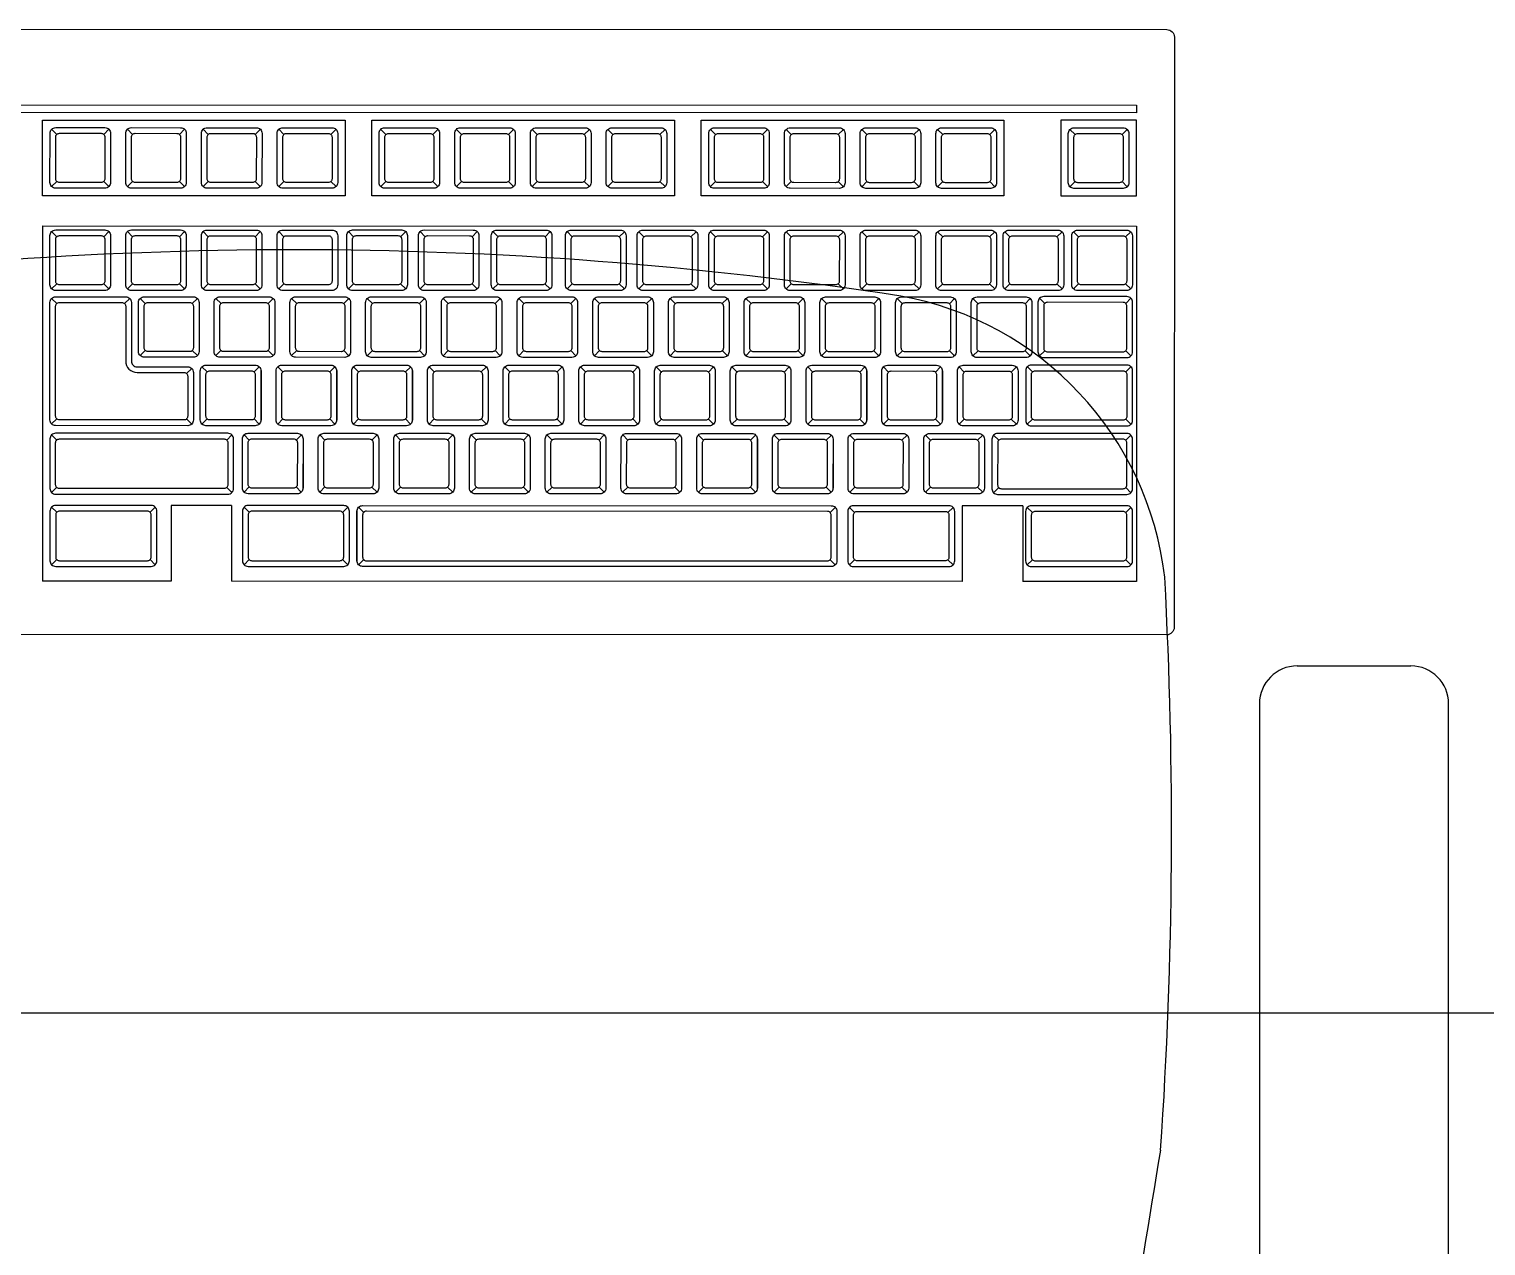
# Model space of a CAD drawing. Header units: inches. Extents: x -55 to 844, y -103 to 167.
# Drawn here: x 795.2331 to 795.618, y 47.3773 to 47.699 of the extents above; entities that cross this region are included whole.
import ezdxf

# ---------------------------------------------------------------- set-up
doc = ezdxf.new("R2010")
doc.units = ezdxf.units.IN
doc.header["$MEASUREMENT"] = 0

# ---------------------------------------------------------------- blocks, each defined once
blk = doc.blocks.new('kjhg')
for p, q in [((795.56013, 47.22192), (795.59013, 47.22192)), ((795.55013, 47.21192), (795.55013, 46.87192)), ((795.60013, 46.87192), (795.60013, 47.21192))]:
    blk.add_line(p, q)
for centre, radius, start, end in [((795.29513, 46.27652), 1.0554, 81.26231, 98.73769), ((795.44023, 47.23558), 0.08546, 6.5862, 79.7381), ((794.28907, 47.17846), 1.23787, 356.08496, 3.09922), ((795.56013, 47.21192), 0.01, 90, 180), ((795.59013, 47.21192), 0.01, 0, 90), ((789.43288, 48.07757), 6.17009, 349.799169, 350.826797)]:
    blk.add_arc(centre, radius, start, end)
blk = doc.blocks.new('kjhgfs')
for p, q in [((795.23246, 47.67113), (795.2311, 47.67248)), ((795.24487, 47.67113), (795.24623, 47.67248)), ((795.25246, 47.67112), (795.2511, 47.67248)), ((795.26487, 47.67112), (795.26623, 47.67247)), ((795.27246, 47.67112), (795.2711, 47.67247)), ((795.28487, 47.67112), (795.28623, 47.67247)), ((795.29246, 47.67111), (795.2911, 47.67247)), ((795.30487, 47.67111), (795.30623, 47.67247)), ((795.31937, 47.67111), (795.31802, 47.67246)), ((795.33179, 47.67111), (795.33314, 47.67246)), ((795.33937, 47.6711), (795.33802, 47.67246)), ((795.35179, 47.6711), (795.35314, 47.67245)), ((795.35937, 47.6711), (795.35802, 47.67245)), ((795.37179, 47.6711), (795.37314, 47.67245)), ((795.37937, 47.67109), (795.37802, 47.67245)), ((795.39179, 47.67109), (795.39314, 47.67244)), ((795.40648, 47.67109), (795.40512, 47.67244)), ((795.41889, 47.67109), (795.42024, 47.67244)), ((795.42648, 47.67108), (795.42512, 47.67244)), ((795.43889, 47.67108), (795.44024, 47.67243)), ((795.44648, 47.67108), (795.44512, 47.67243)), ((795.45889, 47.67108), (795.46024, 47.67243)), ((795.46648, 47.67107), (795.46512, 47.67243)), ((795.47889, 47.67107), (795.48024, 47.67242)), ((795.50146, 47.67107), (795.5001, 47.67242)), ((795.51387, 47.67106), (795.51522, 47.67242)), ((795.23246, 47.65871), (795.2311, 47.65736)), ((795.24487, 47.65871), (795.24622, 47.65736)), ((795.25246, 47.65871), (795.2511, 47.65736)), ((795.26487, 47.65871), (795.26622, 47.65735)), ((795.27246, 47.65871), (795.2711, 47.65735)), ((795.28487, 47.6587), (795.28622, 47.65735)), ((795.29246, 47.6587), (795.2911, 47.65735)), ((795.30487, 47.6587), (795.30622, 47.65734)), ((795.31937, 47.65869), (795.31802, 47.65734)), ((795.33178, 47.65869), (795.33314, 47.65734)), ((795.33937, 47.65869), (795.33802, 47.65734)), ((795.35178, 47.65869), (795.35314, 47.65733)), ((795.35937, 47.65868), (795.35802, 47.65733)), ((795.37178, 47.65868), (795.37314, 47.65733)), ((795.37937, 47.65868), (795.37802, 47.65733)), ((795.39178, 47.65868), (795.39314, 47.65732)), ((795.40647, 47.65867), (795.40512, 47.65732)), ((795.41889, 47.65867), (795.42024, 47.65732)), ((795.42647, 47.65867), (795.42512, 47.65732)), ((795.43889, 47.65867), (795.44024, 47.65731)), ((795.44647, 47.65866), (795.44512, 47.65731)), ((795.45889, 47.65866), (795.46024, 47.65731)), ((795.46647, 47.65866), (795.46512, 47.65731)), ((795.47889, 47.65866), (795.48024, 47.6573)), ((795.50145, 47.65865), (795.5001, 47.6573)), ((795.51387, 47.65865), (795.51522, 47.65729)), ((795.22866, 47.64692), (795.22864, 47.55304)), ((795.22866, 47.64692), (795.51766, 47.64685)), ((795.23245, 47.64408), (795.2311, 47.64543)), ((795.24487, 47.64408), (795.24622, 47.64543)), ((795.25245, 47.64408), (795.2511, 47.64543)), ((795.26487, 47.64407), (795.26622, 47.64543)), ((795.27245, 47.64407), (795.2711, 47.64542)), ((795.28487, 47.64407), (795.28622, 47.64542)), ((795.29245, 47.64407), (795.2911, 47.64542)), ((795.31086, 47.64408), (795.30951, 47.64543)), ((795.32327, 47.64407), (795.32463, 47.64543)), ((795.32977, 47.64407), (795.32842, 47.64543)), ((795.34218, 47.64407), (795.34354, 47.64542)), ((795.34901, 47.64407), (795.34766, 47.64542)), ((795.36143, 47.64406), (795.36278, 47.64542)), ((795.36863, 47.64406), (795.36728, 47.64542)), ((795.38105, 47.64406), (795.3824, 47.64541)), ((795.38757, 47.64406), (795.38622, 47.64541)), ((795.39998, 47.64406), (795.40134, 47.64541)), ((795.40647, 47.64405), (795.40512, 47.64541)), ((795.41888, 47.64405), (795.42024, 47.6454)), ((795.42647, 47.64405), (795.42512, 47.6454)), ((795.43888, 47.64405), (795.44024, 47.6454)), ((795.44647, 47.64405), (795.44512, 47.6454)), ((795.45888, 47.64404), (795.46024, 47.6454)), ((795.46647, 47.64404), (795.46512, 47.64539)), ((795.47888, 47.64404), (795.48024, 47.64539)), ((795.48425, 47.64404), (795.48289, 47.64539)), ((795.49666, 47.64403), (795.49801, 47.64539)), ((795.50238, 47.64405), (795.50103, 47.6454)), ((795.5148, 47.64404), (795.51615, 47.6454)), ((795.51766, 47.64685), (795.51764, 47.55298)), ((795.23245, 47.63167), (795.2311, 47.63031)), ((795.24486, 47.63166), (795.24622, 47.63031)), ((795.25245, 47.63166), (795.2511, 47.63031)), ((795.26486, 47.63166), (795.26622, 47.6303)), ((795.27245, 47.63166), (795.2711, 47.6303)), ((795.28486, 47.63165), (795.28622, 47.6303)), ((795.29245, 47.63165), (795.2911, 47.6303)), ((795.31086, 47.63166), (795.3095, 47.63031)), ((795.32327, 47.63166), (795.32462, 47.63031)), ((795.32977, 47.63166), (795.32841, 47.6303)), ((795.34218, 47.63166), (795.34353, 47.6303)), ((795.34901, 47.63165), (795.34766, 47.6303)), ((795.36142, 47.63165), (795.36278, 47.6303)), ((795.36863, 47.63165), (795.36728, 47.6303)), ((795.38104, 47.63165), (795.3824, 47.63029)), ((795.38757, 47.63164), (795.38621, 47.63029)), ((795.39998, 47.63164), (795.40134, 47.63029)), ((795.40647, 47.63164), (795.40511, 47.63029)), ((795.41888, 47.63164), (795.42023, 47.63028)), ((795.42647, 47.63164), (795.42511, 47.63028)), ((795.43888, 47.63163), (795.44023, 47.63028)), ((795.44647, 47.63163), (795.44511, 47.63028)), ((795.45888, 47.63163), (795.46023, 47.63027)), ((795.46647, 47.63163), (795.46511, 47.63027)), ((795.47888, 47.63162), (795.48023, 47.63027)), ((795.48424, 47.63162), (795.48289, 47.63027)), ((795.49666, 47.63162), (795.49801, 47.63027)), ((795.50238, 47.63163), (795.50102, 47.63028)), ((795.51479, 47.63163), (795.51615, 47.63028)), ((795.23109, 47.62778), (795.23245, 47.62643)), ((795.25172, 47.62778), (795.25036, 47.62642)), ((795.25584, 47.62642), (795.25448, 47.62778)), ((795.26825, 47.62642), (795.2696, 47.62777)), ((795.27584, 47.62642), (795.27448, 47.62777)), ((795.28825, 47.62642), (795.2896, 47.62777)), ((795.29584, 47.62641), (795.29448, 47.62777)), ((795.30825, 47.62641), (795.3096, 47.62776)), ((795.31584, 47.62641), (795.31448, 47.62776)), ((795.32825, 47.62641), (795.3296, 47.62776)), ((795.33584, 47.6264), (795.33448, 47.62776)), ((795.34825, 47.6264), (795.3496, 47.62775)), ((795.35584, 47.6264), (795.35448, 47.62775)), ((795.36825, 47.6264), (795.3696, 47.62775)), ((795.37584, 47.62639), (795.37448, 47.62775)), ((795.38825, 47.62639), (795.3896, 47.62775)), ((795.39584, 47.62639), (795.39448, 47.62774)), ((795.40825, 47.62639), (795.4096, 47.62774)), ((795.41584, 47.62639), (795.41448, 47.62774)), ((795.42825, 47.62638), (795.4296, 47.62774)), ((795.43584, 47.62638), (795.43448, 47.62773)), ((795.44825, 47.62638), (795.4496, 47.62773)), ((795.45584, 47.62638), (795.45448, 47.62773)), ((795.46825, 47.62637), (795.4696, 47.62773)), ((795.47584, 47.62637), (795.47448, 47.62773)), ((795.48825, 47.62637), (795.4896, 47.62772)), ((795.49345, 47.62646), (795.49209, 47.62781)), ((795.51486, 47.62645), (795.51621, 47.62781)), ((795.25583, 47.61401), (795.25448, 47.61266)), ((795.26825, 47.61401), (795.2696, 47.61265)), ((795.27583, 47.614), (795.27448, 47.61265)), ((795.28825, 47.614), (795.2896, 47.61265)), ((795.29583, 47.614), (795.29448, 47.61265)), ((795.30825, 47.614), (795.3096, 47.61264)), ((795.31583, 47.61399), (795.31448, 47.61264)), ((795.32825, 47.61399), (795.3296, 47.61264)), ((795.33583, 47.61399), (795.33448, 47.61264)), ((795.34825, 47.61399), (795.3496, 47.61263)), ((795.35583, 47.61399), (795.35448, 47.61263)), ((795.36825, 47.61398), (795.3696, 47.61263)), ((795.37583, 47.61398), (795.37448, 47.61263)), ((795.38825, 47.61398), (795.3896, 47.61262)), ((795.39583, 47.61398), (795.39448, 47.61262)), ((795.40825, 47.61397), (795.4096, 47.61262)), ((795.41583, 47.61397), (795.41448, 47.61262)), ((795.42825, 47.61397), (795.4296, 47.61261)), ((795.43583, 47.61397), (795.43448, 47.61261)), ((795.44825, 47.61396), (795.4496, 47.61261)), ((795.45583, 47.61396), (795.45448, 47.61261)), ((795.46825, 47.61396), (795.4696, 47.61261)), ((795.47583, 47.61396), (795.47448, 47.6126)), ((795.48825, 47.61395), (795.4896, 47.6126)), ((795.49344, 47.61395), (795.49209, 47.6126)), ((795.51486, 47.61395), (795.51621, 47.61259)), ((795.2681, 47.60926), (795.26675, 47.60791)), ((795.27217, 47.60835), (795.27081, 47.6097)), ((795.28458, 47.60834), (795.28594, 47.6097)), ((795.29217, 47.60834), (795.29081, 47.6097)), ((795.30458, 47.60834), (795.30594, 47.60969)), ((795.31217, 47.60834), (795.31081, 47.60969)), ((795.32458, 47.60833), (795.32594, 47.60969)), ((795.33217, 47.60833), (795.33081, 47.60969)), ((795.34458, 47.60833), (795.34594, 47.60968)), ((795.35217, 47.60833), (795.35081, 47.60968)), ((795.36458, 47.60832), (795.36594, 47.60968)), ((795.37217, 47.60832), (795.37081, 47.60968)), ((795.38458, 47.60832), (795.38594, 47.60967)), ((795.39217, 47.60832), (795.39081, 47.60967)), ((795.40458, 47.60832), (795.40594, 47.60967)), ((795.41217, 47.60831), (795.41081, 47.60967)), ((795.42458, 47.60831), (795.42594, 47.60966)), ((795.43217, 47.60831), (795.43081, 47.60966)), ((795.44458, 47.60831), (795.44594, 47.60966)), ((795.45217, 47.6083), (795.45081, 47.60966)), ((795.46458, 47.6083), (795.46594, 47.60965)), ((795.47217, 47.6083), (795.47081, 47.60965)), ((795.48458, 47.6083), (795.48594, 47.60965)), ((795.49019, 47.60837), (795.48884, 47.60972)), ((795.51486, 47.60836), (795.51621, 47.60972)), ((795.2864, 47.60871), (795.2864, 47.59562)), ((795.3064, 47.6087), (795.3064, 47.59561)), ((795.3264, 47.6087), (795.3264, 47.59561)), ((795.3464, 47.60869), (795.3464, 47.59561)), ((795.3664, 47.60869), (795.3664, 47.5956)), ((795.3864, 47.60869), (795.3864, 47.5956)), ((795.4064, 47.60868), (795.4064, 47.59559)), ((795.4264, 47.60868), (795.4264, 47.59559)), ((795.4464, 47.60867), (795.4464, 47.59558)), ((795.4664, 47.60867), (795.4664, 47.59558)), ((795.4864, 47.60866), (795.4864, 47.59557)), ((795.23109, 47.59459), (795.23244, 47.59594)), ((795.2681, 47.59458), (795.26674, 47.59593)), ((795.27216, 47.59593), (795.27081, 47.59458)), ((795.28458, 47.59593), (795.28593, 47.59458)), ((795.29216, 47.59593), (795.29081, 47.59457)), ((795.30458, 47.59592), (795.30593, 47.59457)), ((795.31216, 47.59592), (795.31081, 47.59457)), ((795.32458, 47.59592), (795.32593, 47.59457)), ((795.33216, 47.59592), (795.33081, 47.59457)), ((795.34458, 47.59592), (795.34593, 47.59456)), ((795.35216, 47.59591), (795.35081, 47.59456)), ((795.36458, 47.59591), (795.36593, 47.59456)), ((795.37216, 47.59591), (795.37081, 47.59456)), ((795.38458, 47.59591), (795.38593, 47.59455)), ((795.39216, 47.5959), (795.39081, 47.59455)), ((795.40458, 47.5959), (795.40593, 47.59455)), ((795.41216, 47.5959), (795.41081, 47.59455)), ((795.42458, 47.5959), (795.42593, 47.59454)), ((795.43216, 47.59589), (795.43081, 47.59454)), ((795.44458, 47.59589), (795.44593, 47.59454)), ((795.45216, 47.59589), (795.45081, 47.59454)), ((795.46458, 47.59589), (795.46593, 47.59453)), ((795.47216, 47.59589), (795.47081, 47.59453)), ((795.48458, 47.59588), (795.48593, 47.59453)), ((795.49019, 47.59586), (795.48883, 47.59451)), ((795.51485, 47.59586), (795.51621, 47.5945)), ((795.23244, 47.59034), (795.23109, 47.59169)), ((795.27736, 47.59033), (795.27871, 47.59168)), ((795.28329, 47.59034), (795.28194, 47.5917)), ((795.2957, 47.59034), (795.29706, 47.5917)), ((795.29752, 47.59071), (795.29752, 47.57762)), ((795.30329, 47.59034), (795.30194, 47.59169)), ((795.3157, 47.59034), (795.31706, 47.59169)), ((795.31752, 47.5907), (795.31752, 47.57761)), ((795.32329, 47.59034), (795.32194, 47.59169)), ((795.3357, 47.59033), (795.33706, 47.59169)), ((795.33752, 47.5907), (795.33752, 47.57761)), ((795.34329, 47.59033), (795.34194, 47.59168)), ((795.3557, 47.59033), (795.35706, 47.59168)), ((795.35752, 47.59069), (795.35752, 47.5776)), ((795.36329, 47.59033), (795.36194, 47.59168)), ((795.3757, 47.59032), (795.37706, 47.59168)), ((795.37752, 47.59069), (795.37752, 47.5776)), ((795.38329, 47.59032), (795.38194, 47.59168)), ((795.3957, 47.59032), (795.39706, 47.59167)), ((795.39752, 47.59068), (795.39752, 47.57759)), ((795.40329, 47.59032), (795.40194, 47.59167)), ((795.4157, 47.59031), (795.41706, 47.59167)), ((795.41752, 47.59068), (795.41752, 47.57759)), ((795.42329, 47.59031), (795.42194, 47.59167)), ((795.4357, 47.59031), (795.43706, 47.59166)), ((795.43752, 47.59067), (795.43752, 47.57758)), ((795.44329, 47.59031), (795.44194, 47.59166)), ((795.4557, 47.5903), (795.45706, 47.59166)), ((795.45752, 47.59067), (795.45752, 47.57758)), ((795.46329, 47.5903), (795.46194, 47.59166)), ((795.4757, 47.5903), (795.47706, 47.59165)), ((795.47752, 47.59066), (795.47752, 47.57758)), ((795.48129, 47.59028), (795.47994, 47.59163)), ((795.51485, 47.59027), (795.51621, 47.59163)), ((795.23244, 47.57784), (795.23108, 47.57648)), ((795.27736, 47.57782), (795.27871, 47.57647)), ((795.28329, 47.57793), (795.28193, 47.57658)), ((795.2957, 47.57793), (795.29705, 47.57657)), ((795.30329, 47.57793), (795.30193, 47.57657)), ((795.3157, 47.57792), (795.31705, 47.57657)), ((795.32329, 47.57792), (795.32193, 47.57657)), ((795.3357, 47.57792), (795.33705, 47.57656)), ((795.34329, 47.57792), (795.34193, 47.57656)), ((795.3557, 47.57791), (795.35705, 47.57656)), ((795.36329, 47.57791), (795.36193, 47.57656)), ((795.3757, 47.57791), (795.37705, 47.57656)), ((795.38329, 47.57791), (795.38193, 47.57655)), ((795.3957, 47.5779), (795.39705, 47.57655)), ((795.40329, 47.5779), (795.40193, 47.57655)), ((795.4157, 47.5779), (795.41705, 47.57655)), ((795.42329, 47.5779), (795.42193, 47.57654)), ((795.4357, 47.5779), (795.43705, 47.57654)), ((795.44329, 47.57789), (795.44193, 47.57654)), ((795.4557, 47.57789), (795.45705, 47.57654)), ((795.46329, 47.57789), (795.46193, 47.57654)), ((795.4757, 47.57789), (795.47705, 47.57653)), ((795.48129, 47.57778), (795.47993, 47.57642)), ((795.51485, 47.57777), (795.5162, 47.57642)), ((795.23246, 47.57125), (795.2311, 47.5726)), ((795.25712, 47.57124), (795.25848, 47.5726)), ((795.26264, 47.57304), (795.26264, 47.55304)), ((795.27864, 47.57303), (795.26264, 47.57304)), ((795.27864, 47.57303), (795.27864, 47.55303)), ((795.28328, 47.57124), (795.28193, 47.57259)), ((795.30795, 47.57123), (795.3093, 47.57259)), ((795.31174, 47.57152), (795.31174, 47.55843)), ((795.31353, 47.57123), (795.31218, 47.57258)), ((795.43674, 47.5712), (795.4381, 47.57255)), ((795.44318, 47.5712), (795.44183, 47.57255)), ((795.46785, 47.57119), (795.4692, 47.57255)), ((795.47164, 47.57299), (795.47164, 47.55299)), ((795.48764, 47.57298), (795.47164, 47.57299)), ((795.48764, 47.57298), (795.48764, 47.55298)), ((795.49018, 47.57119), (795.48883, 47.57254)), ((795.51485, 47.57118), (795.5162, 47.57254)), ((795.23245, 47.55875), (795.2311, 47.55739)), ((795.25712, 47.55874), (795.25847, 47.55739)), ((795.28328, 47.55873), (795.28193, 47.55738)), ((795.30795, 47.55873), (795.3093, 47.55737)), ((795.31353, 47.55873), (795.31218, 47.55737)), ((795.43674, 47.5587), (795.43809, 47.55734)), ((795.44318, 47.5587), (795.44183, 47.55734)), ((795.46784, 47.55869), (795.4692, 47.55734)), ((795.49018, 47.55869), (795.48883, 47.55733)), ((795.51484, 47.55868), (795.5162, 47.55733)), ((795.26264, 47.55304), (795.22864, 47.55304)), ((795.47164, 47.55299), (795.27864, 47.55303)), ((795.51764, 47.55298), (795.48764, 47.55298))]:
    blk.add_line(p, q)
for points in [[(795.52767, 47.69685), (795.52763, 47.54085, -0.414214), (795.52563, 47.53885), (795.06963, 47.53896, -0.414214), (795.06763, 47.54096), (795.06767, 47.69696, -0.414214), (795.06967, 47.69896), (795.52567, 47.69885, -0.414214)], [(795.23067, 47.67142, -0.414214), (795.23217, 47.67292), (795.24517, 47.67292, -0.414214), (795.24667, 47.67142), (795.24666, 47.65842, -0.414214), (795.24516, 47.65692), (795.23216, 47.65692, -0.414214), (795.23066, 47.65842)], [(795.23317, 47.67142), (795.24417, 47.67142, -0.414214), (795.24517, 47.67042), (795.24516, 47.65942, -0.414214), (795.24416, 47.65842), (795.23316, 47.65842, -0.414214), (795.23216, 47.65942), (795.23217, 47.67042, -0.414214)], [(795.25067, 47.67142, -0.414214), (795.25217, 47.67292), (795.26517, 47.67291, -0.414214), (795.26667, 47.67141), (795.26666, 47.65841, -0.414214), (795.26516, 47.65691), (795.25216, 47.65692, -0.414214), (795.25066, 47.65842)], [(795.25317, 47.67142), (795.26417, 47.67141, -0.414214), (795.26517, 47.67041), (795.26516, 47.65941, -0.414214), (795.26416, 47.65841), (795.25316, 47.65842, -0.414214), (795.25216, 47.65942), (795.25217, 47.67042, -0.414214)], [(795.27067, 47.67141, -0.414214), (795.27217, 47.67291), (795.28517, 47.67291, -0.414214), (795.28667, 47.67141), (795.28666, 47.65841, -0.414214), (795.28516, 47.65691), (795.27216, 47.65691, -0.414214), (795.27066, 47.65841)], [(795.27317, 47.67141), (795.28417, 47.67141, -0.414214), (795.28517, 47.67041), (795.28516, 47.65941, -0.414214), (795.28416, 47.65841), (795.27316, 47.65841, -0.414214), (795.27216, 47.65941), (795.27217, 47.67041, -0.414214)], [(795.29067, 47.67141, -0.414214), (795.29217, 47.67291), (795.30517, 47.6729, -0.414214), (795.30667, 47.6714), (795.30666, 47.6584, -0.414214), (795.30516, 47.6569), (795.29216, 47.65691, -0.414214), (795.29066, 47.65841)], [(795.29317, 47.67141), (795.30417, 47.6714, -0.414214), (795.30517, 47.6704), (795.30516, 47.6594, -0.414214), (795.30416, 47.6584), (795.29316, 47.65841, -0.414214), (795.29216, 47.65941), (795.29217, 47.67041, -0.414214)], [(795.31758, 47.6714, -0.414214), (795.31908, 47.6729), (795.33208, 47.6729, -0.414214), (795.33358, 47.6714), (795.33358, 47.6584, -0.414214), (795.33208, 47.6569), (795.31908, 47.6569, -0.414214), (795.31758, 47.6584)], [(795.32008, 47.6714), (795.33108, 47.6714, -0.414214), (795.33208, 47.6704), (795.33208, 47.6594, -0.414214), (795.33108, 47.6584), (795.32008, 47.6584, -0.414214), (795.31908, 47.6594), (795.31908, 47.6704, -0.414214)], [(795.33758, 47.6714, -0.414214), (795.33908, 47.6729), (795.35208, 47.67289, -0.414214), (795.35358, 47.67139), (795.35358, 47.65839, -0.414214), (795.35208, 47.65689), (795.33908, 47.6569, -0.414214), (795.33758, 47.6584)], [(795.34008, 47.6714), (795.35108, 47.67139, -0.414214), (795.35208, 47.67039), (795.35208, 47.65939, -0.414214), (795.35108, 47.65839), (795.34008, 47.6584, -0.414214), (795.33908, 47.6594), (795.33908, 47.6704, -0.414214)], [(795.35758, 47.67139, -0.414214), (795.35908, 47.67289), (795.37208, 47.67289, -0.414214), (795.37358, 47.67139), (795.37358, 47.65839, -0.414214), (795.37208, 47.65689), (795.35908, 47.65689, -0.414214), (795.35758, 47.65839)], [(795.36008, 47.67139), (795.37108, 47.67139, -0.414214), (795.37208, 47.67039), (795.37208, 47.65939, -0.414214), (795.37108, 47.65839), (795.36008, 47.65839, -0.414214), (795.35908, 47.65939), (795.35908, 47.67039, -0.414214)], [(795.37758, 47.67139, -0.414214), (795.37908, 47.67289), (795.39208, 47.67288, -0.414214), (795.39358, 47.67138), (795.39358, 47.65838, -0.414214), (795.39208, 47.65688), (795.37908, 47.65689, -0.414214), (795.37758, 47.65839)], [(795.38008, 47.67139), (795.39108, 47.67138, -0.414214), (795.39208, 47.67038), (795.39208, 47.65938, -0.414214), (795.39108, 47.65838), (795.38008, 47.65839, -0.414214), (795.37908, 47.65939), (795.37908, 47.67039, -0.414214)], [(795.40468, 47.67138, -0.414214), (795.40618, 47.67288), (795.41918, 47.67288, -0.414214), (795.42068, 47.67138), (795.42068, 47.65838, -0.414214), (795.41918, 47.65688), (795.40618, 47.65688, -0.414214), (795.40468, 47.65838)], [(795.40718, 47.67138), (795.41818, 47.67138, -0.414214), (795.41918, 47.67038), (795.41918, 47.65938, -0.414214), (795.41818, 47.65838), (795.40718, 47.65838, -0.414214), (795.40618, 47.65938), (795.40618, 47.67038, -0.414214)], [(795.42468, 47.67138, -0.414214), (795.42618, 47.67288), (795.43918, 47.67287, -0.414214), (795.44068, 47.67137), (795.44068, 47.65837, -0.414214), (795.43918, 47.65687), (795.42618, 47.65688, -0.414214), (795.42468, 47.65838)], [(795.42718, 47.67138), (795.43818, 47.67137, -0.414214), (795.43918, 47.67037), (795.43918, 47.65937, -0.414214), (795.43818, 47.65837), (795.42718, 47.65838, -0.414214), (795.42618, 47.65938), (795.42618, 47.67038, -0.414214)], [(795.44468, 47.67137, -0.414214), (795.44618, 47.67287), (795.45918, 47.67287, -0.414214), (795.46068, 47.67137), (795.46068, 47.65837, -0.414214), (795.45918, 47.65687), (795.44618, 47.65687, -0.414214), (795.44468, 47.65837)], [(795.44718, 47.67137), (795.45818, 47.67137, -0.414214), (795.45918, 47.67037), (795.45918, 47.65937, -0.414214), (795.45818, 47.65837), (795.44718, 47.65837, -0.414214), (795.44618, 47.65937), (795.44618, 47.67037, -0.414214)], [(795.46468, 47.67137, -0.414214), (795.46618, 47.67287), (795.47918, 47.67286, -0.414214), (795.48068, 47.67136), (795.48068, 47.65836, -0.414214), (795.47918, 47.65686), (795.46618, 47.65687, -0.414214), (795.46468, 47.65837)], [(795.46718, 47.67137), (795.47818, 47.67136, -0.414214), (795.47918, 47.67036), (795.47918, 47.65936, -0.414214), (795.47818, 47.65836), (795.46718, 47.65837, -0.414214), (795.46618, 47.65937), (795.46618, 47.67037, -0.414214)], [(795.49966, 47.67136, -0.414214), (795.50116, 47.67286), (795.51416, 47.67286, -0.414214), (795.51566, 47.67136), (795.51566, 47.65836, -0.414214), (795.51416, 47.65686), (795.50116, 47.65686, -0.414214), (795.49966, 47.65836)], [(795.50216, 47.67136), (795.51316, 47.67136, -0.414214), (795.51416, 47.67036), (795.51416, 47.65936, -0.414214), (795.51316, 47.65836), (795.50216, 47.65836, -0.414214), (795.50116, 47.65936), (795.50116, 47.67036, -0.414214)], [(795.23066, 47.64437, -0.414214), (795.23216, 47.64587), (795.24516, 47.64587, -0.414214), (795.24666, 47.64437), (795.24666, 47.63137, -0.414214), (795.24516, 47.62987), (795.23216, 47.62987, -0.414214), (795.23066, 47.63137)], [(795.23316, 47.64437), (795.24416, 47.64437, -0.414214), (795.24516, 47.64337), (795.24516, 47.63237, -0.414214), (795.24416, 47.63137), (795.23316, 47.63137, -0.414214), (795.23216, 47.63237), (795.23216, 47.64337, -0.414214)], [(795.25066, 47.64437, -0.414214), (795.25216, 47.64587), (795.26516, 47.64587, -0.414214), (795.26666, 47.64437), (795.26666, 47.63137, -0.414214), (795.26516, 47.62987), (795.25216, 47.62987, -0.414214), (795.25066, 47.63137)], [(795.25316, 47.64437), (795.26416, 47.64437, -0.414214), (795.26516, 47.64337), (795.26516, 47.63237, -0.414214), (795.26416, 47.63137), (795.25316, 47.63137, -0.414214), (795.25216, 47.63237), (795.25216, 47.64337, -0.414214)], [(795.27066, 47.64436, -0.414214), (795.27216, 47.64586), (795.28516, 47.64586, -0.414214), (795.28666, 47.64436), (795.28666, 47.63136, -0.414214), (795.28516, 47.62986), (795.27216, 47.62986, -0.414214), (795.27066, 47.63136)], [(795.27316, 47.64436), (795.28416, 47.64436, -0.414214), (795.28516, 47.64336), (795.28516, 47.63236, -0.414214), (795.28416, 47.63136), (795.27316, 47.63136, -0.414214), (795.27216, 47.63236), (795.27216, 47.64336, -0.414214)], [(795.29066, 47.64436, -0.414214), (795.29216, 47.64586), (795.30516, 47.64586, -0.414214), (795.30666, 47.64436), (795.30666, 47.63136, -0.414214), (795.30516, 47.62986), (795.29216, 47.62986, -0.414214), (795.29066, 47.63136)], [(795.29316, 47.64436), (795.30416, 47.64436, -0.414214), (795.30516, 47.64336), (795.30516, 47.63236, -0.414214), (795.30416, 47.63136), (795.29316, 47.63136, -0.414214), (795.29216, 47.63236), (795.29216, 47.64336, -0.414214)], [(795.30907, 47.64437, -0.414214), (795.31057, 47.64587), (795.32357, 47.64587, -0.414214), (795.32507, 47.64437), (795.32506, 47.63137, -0.414214), (795.32356, 47.62987), (795.31056, 47.62987, -0.414214), (795.30906, 47.63137)], [(795.31157, 47.64437), (795.32257, 47.64437, -0.414214), (795.32357, 47.64337), (795.32356, 47.63237, -0.414214), (795.32256, 47.63137), (795.31156, 47.63137, -0.414214), (795.31056, 47.63237), (795.31057, 47.64337, -0.414214)], [(795.32798, 47.64437, -0.414214), (795.32948, 47.64587), (795.34248, 47.64586, -0.414214), (795.34398, 47.64436), (795.34397, 47.63136, -0.414214), (795.34247, 47.62986), (795.32947, 47.62987, -0.414214), (795.32797, 47.63137)], [(795.33048, 47.64437), (795.34148, 47.64436, -0.414214), (795.34248, 47.64336), (795.34247, 47.63236, -0.414214), (795.34147, 47.63136), (795.33047, 47.63137, -0.414214), (795.32947, 47.63237), (795.32948, 47.64337, -0.414214)], [(795.34722, 47.64436, -0.414214), (795.34872, 47.64586), (795.36172, 47.64586, -0.414214), (795.36322, 47.64436), (795.36322, 47.63136, -0.414214), (795.36172, 47.62986), (795.34872, 47.62986, -0.414214), (795.34722, 47.63136)], [(795.34972, 47.64436), (795.36072, 47.64436, -0.414214), (795.36172, 47.64336), (795.36172, 47.63236, -0.414214), (795.36072, 47.63136), (795.34972, 47.63136, -0.414214), (795.34872, 47.63236), (795.34872, 47.64336, -0.414214)], [(795.36684, 47.64436, -0.414214), (795.36834, 47.64586), (795.38134, 47.64585, -0.414214), (795.38284, 47.64435), (795.38284, 47.63135, -0.414214), (795.38134, 47.62985), (795.36834, 47.62986, -0.414214), (795.36684, 47.63136)], [(795.36934, 47.64436), (795.38034, 47.64435, -0.414214), (795.38134, 47.64335), (795.38134, 47.63235, -0.414214), (795.38034, 47.63135), (795.36934, 47.63136, -0.414214), (795.36834, 47.63236), (795.36834, 47.64336, -0.414214)], [(795.38578, 47.64435, -0.414214), (795.38728, 47.64585), (795.40028, 47.64585, -0.414214), (795.40178, 47.64435), (795.40177, 47.63135, -0.414214), (795.40027, 47.62985), (795.38727, 47.62985, -0.414214), (795.38577, 47.63135)], [(795.38828, 47.64435), (795.39928, 47.64435, -0.414214), (795.40028, 47.64335), (795.40027, 47.63235, -0.414214), (795.39927, 47.63135), (795.38827, 47.63135, -0.414214), (795.38727, 47.63235), (795.38728, 47.64335, -0.414214)], [(795.40468, 47.64435, -0.414214), (795.40618, 47.64585), (795.41918, 47.64584, -0.414214), (795.42068, 47.64434), (795.42067, 47.63134, -0.414214), (795.41917, 47.62984), (795.40617, 47.62985, -0.414214), (795.40467, 47.63135)], [(795.40718, 47.64435), (795.41818, 47.64434, -0.414214), (795.41918, 47.64334), (795.41917, 47.63234, -0.414214), (795.41817, 47.63134), (795.40717, 47.63135, -0.414214), (795.40617, 47.63235), (795.40618, 47.64335, -0.414214)], [(795.42468, 47.64434, -0.414214), (795.42618, 47.64584), (795.43918, 47.64584, -0.414214), (795.44068, 47.64434), (795.44067, 47.63134, -0.414214), (795.43917, 47.62984), (795.42617, 47.62984, -0.414214), (795.42467, 47.63134)], [(795.42718, 47.64434), (795.43818, 47.64434, -0.414214), (795.43918, 47.64334), (795.43917, 47.63234, -0.414214), (795.43817, 47.63134), (795.42717, 47.63134, -0.414214), (795.42617, 47.63234), (795.42618, 47.64334, -0.414214)], [(795.44468, 47.64434, -0.414214), (795.44618, 47.64584), (795.45918, 47.64583, -0.414214), (795.46068, 47.64433), (795.46067, 47.63133, -0.414214), (795.45917, 47.62983), (795.44617, 47.62984, -0.414214), (795.44467, 47.63134)], [(795.44718, 47.64434), (795.45818, 47.64434, -0.414214), (795.45918, 47.64333), (795.45917, 47.63233, -0.414214), (795.45817, 47.63134), (795.44717, 47.63134, -0.414214), (795.44617, 47.63234), (795.44618, 47.64334, -0.414214)], [(795.46468, 47.64433, -0.414214), (795.46618, 47.64583), (795.47918, 47.64583, -0.414214), (795.48068, 47.64433), (795.48067, 47.63133, -0.414214), (795.47917, 47.62983), (795.46617, 47.62983, -0.414214), (795.46467, 47.63133)], [(795.46718, 47.64433), (795.47818, 47.64433, -0.414214), (795.47918, 47.64333), (795.47917, 47.63233, -0.414214), (795.47817, 47.63133), (795.46717, 47.63133, -0.414214), (795.46617, 47.63233), (795.46618, 47.64333, -0.414214)], [(795.48245, 47.64433, -0.414214), (795.48395, 47.64583), (795.49695, 47.64583, -0.414214), (795.49845, 47.64433), (795.49845, 47.63133, -0.414214), (795.49695, 47.62983), (795.48395, 47.62983, -0.414214), (795.48245, 47.63133)], [(795.48495, 47.64433), (795.49595, 47.64433, -0.414214), (795.49695, 47.64333), (795.49695, 47.63233, -0.414214), (795.49595, 47.63133), (795.48495, 47.63133, -0.414214), (795.48395, 47.63233), (795.48395, 47.64333, -0.414214)], [(795.50059, 47.64434, -0.414214), (795.50209, 47.64584), (795.51509, 47.64584, -0.414214), (795.51659, 47.64434), (795.51659, 47.63134, -0.414214), (795.51508, 47.62984), (795.50208, 47.62984, -0.414214), (795.50059, 47.63134)], [(795.50309, 47.64434), (795.51409, 47.64434, -0.414214), (795.51509, 47.64334), (795.51509, 47.63234, -0.414214), (795.51409, 47.63134), (795.50309, 47.63134, -0.414214), (795.50209, 47.63234), (795.50209, 47.64334, -0.414214)], [(795.26704, 47.59414), (795.23215, 47.59415, -0.414214), (795.23065, 47.59565), (795.23065, 47.62672, -0.414214), (795.23216, 47.62822), (795.25066, 47.62822, -0.414214), (795.25215, 47.62672), (795.25215, 47.6112, 0.414214), (795.25365, 47.6097), (795.26704, 47.6097, -0.414214), (795.26854, 47.6082), (795.26854, 47.59564, -0.414214)], [(795.25404, 47.62672, -0.414214), (795.25554, 47.62822), (795.26854, 47.62821, -0.414214), (795.27004, 47.62671), (795.27004, 47.61371, -0.414214), (795.26854, 47.61221), (795.25554, 47.61222, -0.414214), (795.25404, 47.61372)], [(795.27404, 47.62671, -0.414214), (795.27554, 47.62821), (795.28854, 47.62821, -0.414214), (795.29004, 47.62671), (795.29004, 47.61371, -0.414214), (795.28854, 47.61221), (795.27554, 47.61221, -0.414214), (795.27404, 47.61371)], [(795.29404, 47.62671, -0.414214), (795.29554, 47.62821), (795.30854, 47.6282, -0.414214), (795.31004, 47.6267), (795.31004, 47.6137, -0.414214), (795.30854, 47.6122), (795.29554, 47.61221, -0.414214), (795.29404, 47.61371)], [(795.31404, 47.6267, -0.414214), (795.31554, 47.6282), (795.32854, 47.6282, -0.414214), (795.33004, 47.6267), (795.33004, 47.6137, -0.414214), (795.32854, 47.6122), (795.31554, 47.6122, -0.414214), (795.31404, 47.6137)], [(795.33404, 47.6267, -0.414214), (795.33554, 47.6282), (795.34854, 47.62819, -0.414214), (795.35004, 47.62669), (795.35004, 47.61369, -0.414214), (795.34854, 47.61219), (795.33554, 47.6122, -0.414214), (795.33404, 47.6137)], [(795.35404, 47.62669, -0.414214), (795.35554, 47.62819), (795.36854, 47.62819, -0.414214), (795.37004, 47.62669), (795.37004, 47.61369, -0.414214), (795.36854, 47.61219), (795.35554, 47.61219, -0.414214), (795.35404, 47.61369)], [(795.37404, 47.62669, -0.414214), (795.37554, 47.62819), (795.38854, 47.62818, -0.414214), (795.39004, 47.62668), (795.39004, 47.61368, -0.414214), (795.38854, 47.61218), (795.37554, 47.61219, -0.414214), (795.37404, 47.61369)], [(795.39404, 47.62668, -0.414214), (795.39554, 47.62818), (795.40854, 47.62818, -0.414214), (795.41004, 47.62668), (795.41004, 47.61368, -0.414214), (795.40854, 47.61218), (795.39554, 47.61218, -0.414214), (795.39404, 47.61368)], [(795.41404, 47.62668, -0.414214), (795.41554, 47.62818), (795.42854, 47.62818, -0.414214), (795.43004, 47.62668), (795.43004, 47.61368, -0.414214), (795.42854, 47.61218), (795.41554, 47.61218, -0.414214), (795.41404, 47.61368)], [(795.43404, 47.62667, -0.414214), (795.43554, 47.62817), (795.44854, 47.62817, -0.414214), (795.45004, 47.62667), (795.45004, 47.61367, -0.414214), (795.44854, 47.61217), (795.43554, 47.61217, -0.414214), (795.43404, 47.61367)], [(795.45404, 47.62667, -0.414214), (795.45554, 47.62817), (795.46854, 47.62817, -0.414214), (795.47004, 47.62667), (795.47004, 47.61367, -0.414214), (795.46854, 47.61217), (795.45554, 47.61217, -0.414214), (795.45404, 47.61367)], [(795.47404, 47.62666, -0.414214), (795.47554, 47.62816), (795.48854, 47.62816, -0.414214), (795.49004, 47.62666), (795.49004, 47.61366, -0.414214), (795.48854, 47.61216), (795.47554, 47.61216, -0.414214), (795.47404, 47.61366)], [(795.51515, 47.62824), (795.49315, 47.62825, 0.414214), (795.49165, 47.62675), (795.49165, 47.61366, 0.414214), (795.49315, 47.61216), (795.51515, 47.61216, 0.414214), (795.51665, 47.61365), (795.51665, 47.62674, 0.414214)], [(795.26604, 47.59564), (795.23315, 47.59565, -0.414214), (795.23215, 47.59665), (795.23215, 47.62572, -0.414214), (795.23315, 47.62672), (795.24965, 47.62672, -0.414214), (795.25065, 47.62572), (795.25065, 47.61121, 0.414214), (795.25365, 47.6082), (795.26604, 47.6082, -0.414214), (795.26704, 47.6072), (795.26704, 47.59664, -0.414214)], [(795.25654, 47.62672), (795.26754, 47.62671, -0.414214), (795.26854, 47.62571), (795.26854, 47.61471, -0.414214), (795.26754, 47.61371), (795.25654, 47.61372, -0.414214), (795.25554, 47.61472), (795.25554, 47.62572, -0.414214)], [(795.27654, 47.62671), (795.28754, 47.62671, -0.414214), (795.28854, 47.62571), (795.28854, 47.61471, -0.414214), (795.28754, 47.61371), (795.27654, 47.61371, -0.414214), (795.27554, 47.61471), (795.27554, 47.62571, -0.414214)], [(795.29654, 47.62671), (795.30754, 47.6267, -0.414214), (795.30854, 47.6257), (795.30854, 47.6147, -0.414214), (795.30754, 47.6137), (795.29654, 47.61371, -0.414214), (795.29554, 47.61471), (795.29554, 47.62571, -0.414214)], [(795.31654, 47.6267), (795.32754, 47.6267, -0.414214), (795.32854, 47.6257), (795.32854, 47.6147, -0.414214), (795.32754, 47.6137), (795.31654, 47.6137, -0.414214), (795.31554, 47.6147), (795.31554, 47.6257, -0.414214)], [(795.33654, 47.6267), (795.34754, 47.62669, -0.414214), (795.34854, 47.62569), (795.34854, 47.61469, -0.414214), (795.34754, 47.61369), (795.33654, 47.6137, -0.414214), (795.33554, 47.6147), (795.33554, 47.6257, -0.414214)], [(795.35654, 47.62669), (795.36754, 47.62669, -0.414214), (795.36854, 47.62569), (795.36854, 47.61469, -0.414214), (795.36754, 47.61369), (795.35654, 47.61369, -0.414214), (795.35554, 47.61469), (795.35554, 47.62569, -0.414214)], [(795.37654, 47.62669), (795.38754, 47.62668, -0.414214), (795.38854, 47.62568), (795.38854, 47.61468, -0.414214), (795.38754, 47.61368), (795.37654, 47.61369, -0.414214), (795.37554, 47.61469), (795.37554, 47.62569, -0.414214)], [(795.39654, 47.62668), (795.40754, 47.62668, -0.414214), (795.40854, 47.62568), (795.40854, 47.61468, -0.414214), (795.40754, 47.61368), (795.39654, 47.61368, -0.414214), (795.39554, 47.61468), (795.39554, 47.62568, -0.414214)], [(795.41654, 47.62668), (795.42754, 47.62668, -0.414214), (795.42854, 47.62568), (795.42854, 47.61468, -0.414214), (795.42754, 47.61368), (795.41654, 47.61368, -0.414214), (795.41554, 47.61468), (795.41554, 47.62568, -0.414214)], [(795.43654, 47.62667), (795.44754, 47.62667, -0.414214), (795.44854, 47.62567), (795.44854, 47.61467, -0.414214), (795.44754, 47.61367), (795.43654, 47.61367, -0.414214), (795.43554, 47.61467), (795.43554, 47.62567, -0.414214)], [(795.45654, 47.62667), (795.46754, 47.62667, -0.414214), (795.46854, 47.62567), (795.46854, 47.61467, -0.414214), (795.46754, 47.61367), (795.45654, 47.61367, -0.414214), (795.45554, 47.61467), (795.45554, 47.62567, -0.414214)], [(795.47654, 47.62666), (795.48754, 47.62666, -0.414214), (795.48854, 47.62566), (795.48854, 47.61466, -0.414214), (795.48754, 47.61366), (795.47654, 47.61366, -0.414214), (795.47554, 47.61466), (795.47554, 47.62566, -0.414214)], [(795.49315, 47.62575), (795.49315, 47.61466, 0.414214), (795.49415, 47.61366), (795.51415, 47.61366, 0.414214), (795.51515, 47.61466), (795.51515, 47.62574, 0.414214), (795.51415, 47.62674), (795.49415, 47.62675, 0.414214)], [(795.27037, 47.60864, -0.414214), (795.27187, 47.61014), (795.28487, 47.61014, -0.414214), (795.28637, 47.60864), (795.28637, 47.59564, -0.414214), (795.28487, 47.59414), (795.27187, 47.59414, -0.414214), (795.27037, 47.59564)], [(795.29037, 47.60864, -0.414214), (795.29187, 47.61013), (795.30487, 47.61013, -0.414214), (795.30637, 47.60863), (795.30637, 47.59563, -0.414214), (795.30487, 47.59413), (795.29187, 47.59413, -0.414214), (795.29037, 47.59564)], [(795.31037, 47.60863, -0.414214), (795.31187, 47.61013), (795.32487, 47.61013, -0.414214), (795.32637, 47.60863), (795.32637, 47.59563, -0.414214), (795.32487, 47.59413), (795.31187, 47.59413, -0.414214), (795.31037, 47.59563)], [(795.33037, 47.60863, -0.414214), (795.33187, 47.61013), (795.34487, 47.61012, -0.414214), (795.34637, 47.60862), (795.34637, 47.59562, -0.414214), (795.34487, 47.59412), (795.33187, 47.59413, -0.414214), (795.33037, 47.59563)], [(795.35037, 47.60862, -0.414214), (795.35187, 47.61012), (795.36487, 47.61012, -0.414214), (795.36637, 47.60862), (795.36637, 47.59562, -0.414214), (795.36487, 47.59412), (795.35187, 47.59412, -0.414214), (795.35037, 47.59562)], [(795.37037, 47.60862, -0.414214), (795.37187, 47.61012), (795.38487, 47.61011, -0.414214), (795.38637, 47.60861), (795.38637, 47.59561, -0.414214), (795.38487, 47.59411), (795.37187, 47.59412, -0.414214), (795.37037, 47.59562)], [(795.39037, 47.60861, -0.414214), (795.39187, 47.61011), (795.40487, 47.61011, -0.414214), (795.40637, 47.60861), (795.40637, 47.59561, -0.414214), (795.40487, 47.59411), (795.39187, 47.59411, -0.414214), (795.39037, 47.59561)], [(795.41037, 47.60861, -0.414214), (795.41187, 47.61011), (795.42487, 47.6101, -0.414214), (795.42637, 47.6086), (795.42637, 47.5956, -0.414214), (795.42487, 47.5941), (795.41187, 47.59411, -0.414214), (795.41037, 47.59561)], [(795.43037, 47.6086, -0.414214), (795.43187, 47.6101), (795.44487, 47.6101, -0.414214), (795.44637, 47.6086), (795.44637, 47.5956, -0.414214), (795.44487, 47.5941), (795.43187, 47.5941, -0.414214), (795.43037, 47.5956)], [(795.45037, 47.6086, -0.414214), (795.45187, 47.6101), (795.46487, 47.61009, -0.414214), (795.46637, 47.60859), (795.46637, 47.59559, -0.414214), (795.46487, 47.59409), (795.45187, 47.5941, -0.414214), (795.45037, 47.5956)], [(795.47037, 47.60859, -0.414214), (795.47187, 47.61009), (795.48487, 47.61009, -0.414214), (795.48637, 47.60859), (795.48637, 47.59559, -0.414214), (795.48487, 47.59409), (795.47187, 47.59409, -0.414214), (795.47037, 47.59559)], [(795.51665, 47.59557), (795.51665, 47.60865, 0.414214), (795.51515, 47.61016), (795.4899, 47.61016, 0.414214), (795.4884, 47.60866), (795.4884, 47.59557, 0.414214), (795.48989, 47.59407), (795.51515, 47.59407, 0.414214)], [(795.27287, 47.60864), (795.28387, 47.60864, -0.414214), (795.28487, 47.60764), (795.28487, 47.59664, -0.414214), (795.28387, 47.59564), (795.27287, 47.59564, -0.414214), (795.27187, 47.59664), (795.27187, 47.60764, -0.414214)], [(795.29287, 47.60863), (795.30387, 47.60863, -0.414214), (795.30487, 47.60763), (795.30487, 47.59663, -0.414214), (795.30387, 47.59563), (795.29287, 47.59563, -0.414214), (795.29187, 47.59663), (795.29187, 47.60763, -0.414214)], [(795.31287, 47.60863), (795.32387, 47.60863, -0.414214), (795.32487, 47.60763), (795.32487, 47.59663, -0.414214), (795.32387, 47.59563), (795.31287, 47.59563, -0.414214), (795.31187, 47.59663), (795.31187, 47.60763, -0.414214)], [(795.33287, 47.60863), (795.34387, 47.60862, -0.414214), (795.34487, 47.60762), (795.34487, 47.59662, -0.414214), (795.34387, 47.59562), (795.33287, 47.59563, -0.414214), (795.33187, 47.59663), (795.33187, 47.60763, -0.414214)], [(795.35287, 47.60862), (795.36387, 47.60862, -0.414214), (795.36487, 47.60762), (795.36487, 47.59662, -0.414214), (795.36387, 47.59562), (795.35287, 47.59562, -0.414214), (795.35187, 47.59662), (795.35187, 47.60762, -0.414214)], [(795.37287, 47.60862), (795.38387, 47.60861, -0.414214), (795.38487, 47.60761), (795.38487, 47.59661, -0.414214), (795.38387, 47.59561), (795.37287, 47.59562, -0.414214), (795.37187, 47.59662), (795.37187, 47.60762, -0.414214)], [(795.39287, 47.60861), (795.40387, 47.60861, -0.414214), (795.40487, 47.60761), (795.40487, 47.59661, -0.414214), (795.40387, 47.59561), (795.39287, 47.59561, -0.414214), (795.39187, 47.59661), (795.39187, 47.60761, -0.414214)], [(795.41287, 47.60861), (795.42387, 47.6086, -0.414214), (795.42487, 47.6076), (795.42487, 47.5966, -0.414214), (795.42387, 47.5956), (795.41287, 47.59561, -0.414214), (795.41187, 47.59661), (795.41187, 47.60761, -0.414214)], [(795.43287, 47.6086), (795.44387, 47.6086, -0.414214), (795.44487, 47.6076), (795.44487, 47.5966, -0.414214), (795.44387, 47.5956), (795.43287, 47.5956, -0.414214), (795.43187, 47.5966), (795.43187, 47.6076, -0.414214)], [(795.45287, 47.6086), (795.46387, 47.60859, -0.414214), (795.46487, 47.60759), (795.46487, 47.59659, -0.414214), (795.46387, 47.59559), (795.45287, 47.5956, -0.414214), (795.45187, 47.5966), (795.45187, 47.6076, -0.414214)], [(795.47287, 47.60859), (795.48387, 47.60859, -0.414214), (795.48487, 47.60759), (795.48487, 47.59659, -0.414214), (795.48387, 47.59559), (795.47287, 47.59559, -0.414214), (795.47187, 47.59659), (795.47187, 47.60759, -0.414214)], [(795.4909, 47.60866), (795.51415, 47.60866, -0.414214), (795.51515, 47.60766), (795.51515, 47.59657, -0.414214), (795.51415, 47.59557), (795.4909, 47.59557, -0.414214), (795.4899, 47.59657), (795.4899, 47.60766, -0.414214)], [(795.27915, 47.59062, 0.414214), (795.27765, 47.59212), (795.23215, 47.59213, 0.414214), (795.23065, 47.59063), (795.23064, 47.57754, 0.414214), (795.23214, 47.57604), (795.27765, 47.57603, 0.414214), (795.27915, 47.57753)], [(795.27765, 47.58962), (795.27765, 47.57853, -0.414214), (795.27665, 47.57753), (795.23314, 47.57754, -0.414214), (795.23214, 47.57854), (795.23215, 47.58963, -0.414214), (795.23315, 47.59063), (795.27665, 47.59062, -0.414214)], [(795.2815, 47.59064, -0.414214), (795.283, 47.59214), (795.296, 47.59213, -0.414214), (795.2975, 47.59063), (795.29749, 47.57763, -0.414214), (795.29599, 47.57613), (795.28299, 47.57614, -0.414214), (795.28149, 47.57764)], [(795.284, 47.59064), (795.295, 47.59064, -0.414214), (795.296, 47.58963), (795.29599, 47.57863, -0.414214), (795.29499, 47.57764), (795.28399, 47.57764, -0.414214), (795.28299, 47.57864), (795.283, 47.58964, -0.414214)], [(795.3015, 47.59063, -0.414214), (795.303, 47.59213), (795.316, 47.59213, -0.414214), (795.3175, 47.59063), (795.31749, 47.57763, -0.414214), (795.31599, 47.57613), (795.30299, 47.57613, -0.414214), (795.30149, 47.57763)], [(795.304, 47.59063), (795.315, 47.59063, -0.414214), (795.316, 47.58963), (795.31599, 47.57863, -0.414214), (795.31499, 47.57763), (795.30399, 47.57763, -0.414214), (795.30299, 47.57863), (795.303, 47.58963, -0.414214)], [(795.3215, 47.59063, -0.414214), (795.323, 47.59213), (795.336, 47.59213, -0.414214), (795.3375, 47.59063), (795.33749, 47.57763, -0.414214), (795.33599, 47.57613), (795.32299, 47.57613, -0.414214), (795.32149, 47.57763)], [(795.324, 47.59063), (795.335, 47.59063, -0.414214), (795.336, 47.58963), (795.33599, 47.57863, -0.414214), (795.33499, 47.57763), (795.32399, 47.57763, -0.414214), (795.32299, 47.57863), (795.323, 47.58963, -0.414214)], [(795.3415, 47.59062, -0.414214), (795.343, 47.59212), (795.356, 47.59212, -0.414214), (795.3575, 47.59062), (795.35749, 47.57762, -0.414214), (795.35599, 47.57612), (795.34299, 47.57612, -0.414214), (795.34149, 47.57762)], [(795.344, 47.59062), (795.355, 47.59062, -0.414214), (795.356, 47.58962), (795.35599, 47.57862, -0.414214), (795.35499, 47.57762), (795.34399, 47.57762, -0.414214), (795.34299, 47.57862), (795.343, 47.58962, -0.414214)], [(795.3615, 47.59062, -0.414214), (795.363, 47.59212), (795.376, 47.59212, -0.414214), (795.3775, 47.59062), (795.37749, 47.57762, -0.414214), (795.37599, 47.57612), (795.36299, 47.57612, -0.414214), (795.36149, 47.57762)], [(795.364, 47.59062), (795.375, 47.59062, -0.414214), (795.376, 47.58962), (795.37599, 47.57862, -0.414214), (795.37499, 47.57762), (795.36399, 47.57762, -0.414214), (795.36299, 47.57862), (795.363, 47.58962, -0.414214)], [(795.3815, 47.59061, -0.414214), (795.383, 47.59211), (795.396, 47.59211, -0.414214), (795.3975, 47.59061), (795.39749, 47.57761, -0.414214), (795.39599, 47.57611), (795.38299, 47.57611, -0.414214), (795.38149, 47.57761)], [(795.384, 47.59061), (795.395, 47.59061, -0.414214), (795.396, 47.58961), (795.39599, 47.57861, -0.414214), (795.39499, 47.57761), (795.38399, 47.57761, -0.414214), (795.38299, 47.57861), (795.383, 47.58961, -0.414214)], [(795.4015, 47.59061, -0.414214), (795.403, 47.59211), (795.416, 47.59211, -0.414214), (795.4175, 47.59061), (795.41749, 47.57761, -0.414214), (795.41599, 47.57611), (795.40299, 47.57611, -0.414214), (795.40149, 47.57761)], [(795.404, 47.59061), (795.415, 47.59061, -0.414214), (795.416, 47.58961), (795.41599, 47.57861, -0.414214), (795.41499, 47.57761), (795.40399, 47.57761, -0.414214), (795.40299, 47.57861), (795.403, 47.58961, -0.414214)], [(795.4215, 47.59061, -0.414214), (795.423, 47.59211), (795.436, 47.5921, -0.414214), (795.4375, 47.5906), (795.43749, 47.5776, -0.414214), (795.43599, 47.5761), (795.42299, 47.57611, -0.414214), (795.42149, 47.57761)], [(795.424, 47.5906), (795.435, 47.5906, -0.414214), (795.436, 47.5896), (795.43599, 47.5786, -0.414214), (795.43499, 47.5776), (795.42399, 47.5776, -0.414214), (795.42299, 47.57861), (795.423, 47.58961, -0.414214)], [(795.4415, 47.5906, -0.414214), (795.443, 47.5921), (795.456, 47.5921, -0.414214), (795.4575, 47.5906), (795.45749, 47.5776, -0.414214), (795.45599, 47.5761), (795.44299, 47.5761, -0.414214), (795.44149, 47.5776)], [(795.444, 47.5906), (795.455, 47.5906, -0.414214), (795.456, 47.5896), (795.45599, 47.5786, -0.414214), (795.45499, 47.5776), (795.44399, 47.5776, -0.414214), (795.44299, 47.5786), (795.443, 47.5896, -0.414214)], [(795.4615, 47.5906, -0.414214), (795.463, 47.5921), (795.476, 47.59209, -0.414214), (795.4775, 47.59059), (795.47749, 47.57759, -0.414214), (795.47599, 47.57609), (795.46299, 47.5761, -0.414214), (795.46149, 47.5776)], [(795.464, 47.5906), (795.475, 47.59059, -0.414214), (795.476, 47.58959), (795.47599, 47.57859, -0.414214), (795.47499, 47.57759), (795.46399, 47.5776, -0.414214), (795.46299, 47.5786), (795.463, 47.5896, -0.414214)], [(795.51664, 47.57748), (795.51664, 47.59057, 0.414214), (795.51515, 47.59207), (795.481, 47.59207, 0.414214), (795.4795, 47.59057), (795.47949, 47.57748, 0.414214), (795.48099, 47.57598), (795.51514, 47.57598, 0.414214)], [(795.481, 47.58957), (795.48099, 47.57848, 0.414214), (795.48199, 47.57748), (795.51414, 47.57748, 0.414214), (795.51514, 47.57848), (795.51514, 47.58957, 0.414214), (795.51414, 47.59057), (795.482, 47.59057, 0.414214)], [(795.25741, 47.57304), (795.23216, 47.57304, 0.414214), (795.23066, 47.57154), (795.23066, 47.55845, 0.414214), (795.23216, 47.55695), (795.25741, 47.55695, 0.414214), (795.25891, 47.55845), (795.25891, 47.57154, 0.414214)], [(795.23216, 47.57054), (795.23216, 47.55945, 0.414214), (795.23316, 47.55845), (795.25641, 47.55845, 0.414214), (795.25741, 47.55945), (795.25741, 47.57054, 0.414214), (795.25641, 47.57154), (795.23316, 47.57154, 0.414214)], [(795.30824, 47.57302), (795.28299, 47.57303, 0.414214), (795.28149, 47.57153), (795.28149, 47.55844, 0.414214), (795.28299, 47.55694), (795.30824, 47.55694, 0.414214), (795.30974, 47.55843), (795.30974, 47.57152, 0.414214)], [(795.28299, 47.57053), (795.28299, 47.55944, 0.414214), (795.28399, 47.55844), (795.30724, 47.55844, 0.414214), (795.30824, 47.55944), (795.30824, 47.57052, 0.414214), (795.30724, 47.57152), (795.28399, 47.57153, 0.414214)], [(795.31174, 47.55843), (795.31174, 47.57152, -0.414214), (795.31324, 47.57302), (795.43704, 47.57299, -0.414214), (795.43854, 47.57149), (795.43853, 47.5584, -0.414214), (795.43703, 47.5569), (795.31324, 47.55693, -0.414214)], [(795.43703, 47.5594), (795.43703, 47.57049, 0.414214), (795.43604, 47.57149), (795.31424, 47.57152, 0.414214), (795.31324, 47.57052), (795.31324, 47.55943, 0.414214), (795.31424, 47.55843), (795.43603, 47.55841, 0.414214)], [(795.44139, 47.5584, 0.414214), (795.44289, 47.5569), (795.46814, 47.5569, 0.414214), (795.46964, 47.5584), (795.46964, 47.57149, 0.414214), (795.46814, 47.57299), (795.44289, 47.57299, 0.414214), (795.44139, 47.57149)], [(795.44389, 47.57149), (795.46714, 47.57149, -0.414214), (795.46814, 47.57049), (795.46814, 47.5594, -0.414214), (795.46714, 47.5584), (795.44389, 47.5584, -0.414214), (795.44289, 47.5594), (795.44289, 47.57049, -0.414214)], [(795.51514, 47.57298), (795.48989, 47.57298, 0.414214), (795.48839, 47.57148), (795.48839, 47.55839, 0.414214), (795.48989, 47.55689), (795.51514, 47.55689, 0.414214), (795.51664, 47.55839), (795.51664, 47.57148, 0.414214)], [(795.48989, 47.57048), (795.48989, 47.55939, 0.414214), (795.49089, 47.55839), (795.51414, 47.55839, 0.414214), (795.51514, 47.55939), (795.51514, 47.57048, 0.414214), (795.51414, 47.57148), (795.49089, 47.57148, 0.414214)]]:
    blk.add_lwpolyline(points, format="xyb", close=True)
for points in [[(795.51767, 47.67685), (795.16167, 47.67694), (795.16167, 47.67894), (795.51767, 47.67885)], [(795.22866, 47.67492), (795.30866, 47.6749), (795.30866, 47.6549), (795.22866, 47.65492)], [(795.31566, 47.6749), (795.39566, 47.67488), (795.39566, 47.65488), (795.31566, 47.6549)], [(795.40266, 47.67488), (795.48266, 47.67486), (795.48266, 47.65486), (795.40266, 47.65488)], [(795.51766, 47.67485), (795.49766, 47.67486), (795.49766, 47.65486), (795.51766, 47.65485)]]:
    blk.add_lwpolyline(points, close=True)

msp = doc.modelspace()

# ---------------------------------------------------------------- linework, layer by layer
msp.add_line((794.80614, 47.43891), (798.90614, 47.43891))

# ---------------------------------------------------------------- block references
for name, p in [('kjhgfs', (0.008, 0)), ('kjhg', (0.008, 0.30871))]:
    msp.add_blockref(name, p)

doc.saveas('drawing.dxf')
